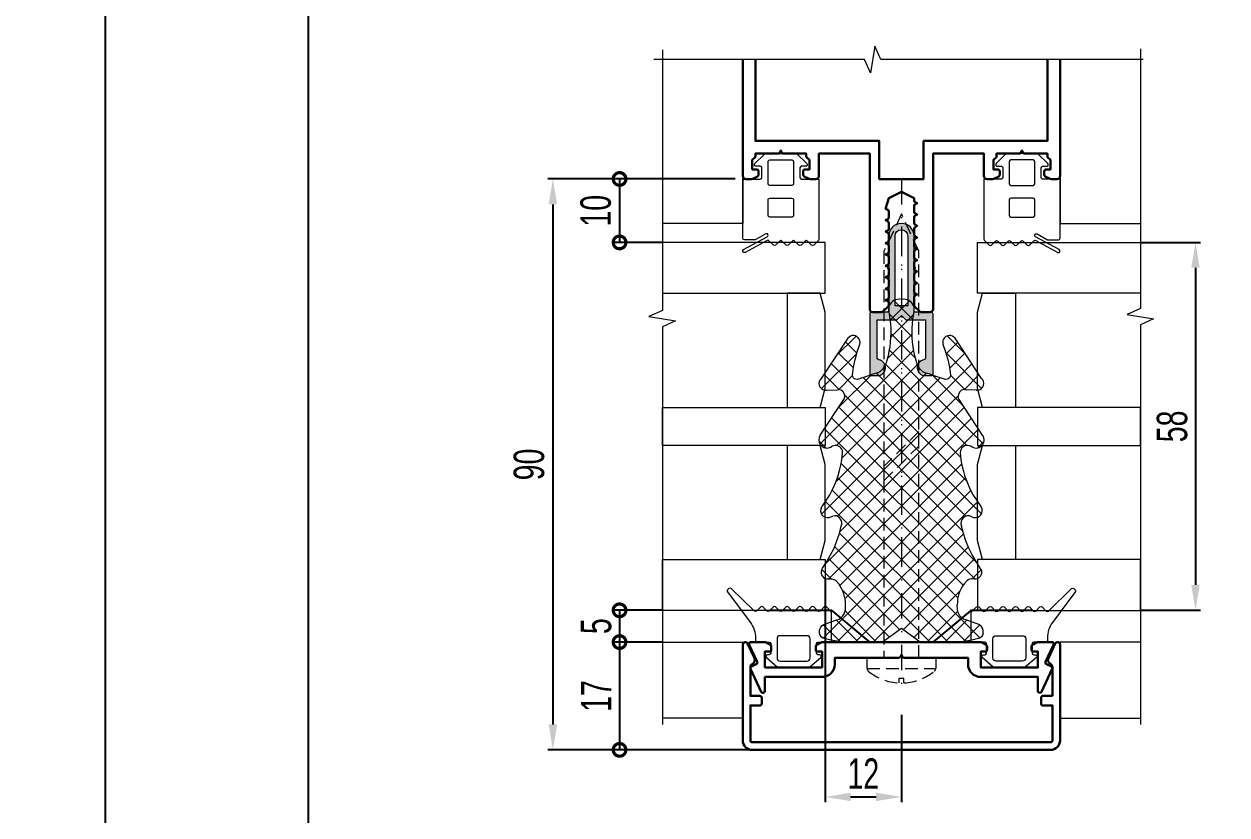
# Model space of a CAD drawing. Extents: x -37 to 8820, y -336 to 478.
# Drawn here: x 3772 to 3890.5, y 106 to 184 of the extents above; entities that cross this region are included whole.
import ezdxf

# ---------------------------------------------------------------- set-up
doc = ezdxf.new("R2010")
doc.units = 0
doc.header["$LTSCALE"] = 5
doc.linetypes.add('DASHDOT', pattern=[1, 0.5, -0.25, 0, -0.25])
doc.linetypes.add('HIDDEN', pattern=[0.375, 0.25, -0.125])
doc.layers.get('0').update_dxf_attribs({"linetype": 'CONTINUOUS', "lineweight": 30})
doc.layers.get('DEFPOINTS').update_dxf_attribs({"linetype": 'CONTINUOUS'})
for name, color, linetype, lineweight in [('1', 6, 'DASHDOT', 13), ('2', 3, 'HIDDEN', 13), ('Dimentions', 5, 'CONTINUOUS', 15), ('Glass', 5, 'CONTINUOUS', 20), ('Герлен', 7, 'CONTINUOUS', 60), ('Зигзаг', 1, 'CONTINUOUS', 15), ('Конструкции', 252, 'CONTINUOUS', 20), ('Уплотнители', 1, 'CONTINUOUS', 20), ('Штриховка', 1, 'CONTINUOUS', 5)]:
    doc.layers.add(name, color=color, linetype=linetype, lineweight=lineweight)
doc.layers.add('Скрытые', color=14, linetype='CONTINUOUS', plot=False)
doc.styles.add('3', font='RUSS.SHX', dxfattribs={"width": 0.7, "height": 3})
doc.dimstyles.new('MX1_6', dxfattribs={"dimtxt": 3, "dimasz": 2.5, "dimexe": 0.5, "dimexo": 0, "dimgap": 0.8, "dimtad": 1, "dimlfac": 1.6, "dimdsep": 46, "dimtxsty": '3', "dimcen": 0, "dimclrd": 256, "dimclre": 256, "dimclrt": 256, "dimaunit": 1, "dimadec": 0, "dimazin": 0, "dimtfac": 1, "dimtmove": 0, "dimatfit": 1, "dimfxl": 1, "dimtvp": 1, "dimtolj": 1, "dimtzin": 0, "dimarcsym": 0})

# ---------------------------------------------------------------- blocks, each defined once
blk = doc.blocks.new('*D1476')
at = {"layer": 'DEFPOINTS', "color": 0, "linetype": 'Continuous', "transparency": 16777216}
for p in [(3850.9, 129.33), (3858.4, 115.9), (3858.4, 107.82)]:
    blk.add_point(p, dxfattribs=at)
at = {"layer": 'Dimentions', "linetype": 'Continuous', "lineweight": -2, "transparency": 16777216}
for p, q in [((3850.9, 129.33), (3850.9, 107.32)), ((3858.4, 115.9), (3858.4, 107.32)), ((3853.4, 107.82), (3855.9, 107.82))]:
    blk.add_line(p, q, dxfattribs=at)
at = {"layer": 'Dimentions', "linetype": 'Continuous', "transparency": 16777216}
for points in [[(3853.4, 108.24), (3853.4, 107.41), (3850.9, 107.82)], [(3855.9, 108.24), (3855.9, 107.41), (3858.4, 107.82)]]:
    blk.add_solid(points, dxfattribs=at)
at = {"layer": 'Dimentions', "linetype": 'Continuous', "transparency": 16777216, "insert": (3854.65, 110.12), "char_height": 3, "attachment_point": 5, "style": '3'}
blk.add_mtext('\\A1;12', dxfattribs=at)
blk = doc.blocks.new('*D1486')
at = {"layer": 'DEFPOINTS', "color": 0, "linetype": 'Continuous', "transparency": 16777216}
for p in [(3881.95, 162.46), (3881.95, 126.21), (3887.37, 126.21)]:
    blk.add_point(p, dxfattribs=at)
at = {"layer": 'Dimentions', "linetype": 'Continuous', "lineweight": -2, "transparency": 16777216}
for p, q in [((3881.95, 162.46), (3887.87, 162.46)), ((3887.37, 159.96), (3887.37, 128.71)), ((3881.95, 126.21), (3887.87, 126.21))]:
    blk.add_line(p, q, dxfattribs=at)
at = {"layer": 'Dimentions', "linetype": 'Continuous', "transparency": 16777216}
for points in [[(3886.95, 159.96), (3887.78, 159.96), (3887.37, 162.46)], [(3886.95, 128.71), (3887.78, 128.71), (3887.37, 126.21)]]:
    blk.add_solid(points, dxfattribs=at)
at = {"layer": 'Dimentions', "linetype": 'Continuous', "transparency": 16777216, "insert": (3885.07, 144.33), "char_height": 3, "attachment_point": 5, "rotation": 90, "style": '3'}
blk.add_mtext('\\A1;58', dxfattribs=at)
blk = doc.blocks.new('_DotSmall')
at = {"color": 0, "linetype": 'ByBlock', "const_width": 0.5}
blk.add_lwpolyline([(-0.0625, 0, 1), (0.0625, 0, 1)], format="xyb", close=True, dxfattribs=at)
blk = doc.blocks.new('*D1487')
at = {"layer": 'DEFPOINTS', "color": 0, "linetype": 'Continuous', "transparency": 16777216}
for p in [(3834.86, 126.21), (3830.64, 123.08), (3834.86, 123.08)]:
    blk.add_point(p, dxfattribs=at)
at = {"layer": 'Dimentions', "linetype": 'Continuous', "lineweight": -2, "transparency": 16777216}
for p, q in [((3834.86, 126.21), (3830.14, 126.21)), ((3830.64, 126.21), (3830.64, 123.08)), ((3834.86, 123.08), (3830.14, 123.08))]:
    blk.add_line(p, q, dxfattribs=at)
at = {"layer": 'Dimentions', "linetype": 'Continuous', "lineweight": -2, "transparency": 16777216, "xscale": 2.5, "yscale": 2.5, "zscale": 2.5}
for p, rotation in [((3830.64, 126.21), 90), ((3830.64, 123.08), 270)]:
    blk.add_blockref('_DotSmall', p, dxfattribs=dict(at, rotation=rotation))
at = {"layer": 'Dimentions', "linetype": 'Continuous', "transparency": 16777216, "insert": (3828.34, 124.65), "char_height": 3, "attachment_point": 5, "rotation": 90, "style": '3'}
blk.add_mtext('\\A1;5', dxfattribs=at)
blk = doc.blocks.new('*D1488')
at = {"layer": 'DEFPOINTS', "color": 0, "linetype": 'Continuous', "transparency": 16777216}
for p in [(3834.86, 123.08), (3830.64, 112.46), (3844.1, 112.46)]:
    blk.add_point(p, dxfattribs=at)
at = {"layer": 'Dimentions', "linetype": 'Continuous', "lineweight": -2, "transparency": 16777216}
for p, q in [((3834.86, 123.08), (3830.14, 123.08)), ((3830.64, 123.08), (3830.64, 112.46)), ((3844.1, 112.46), (3830.14, 112.46))]:
    blk.add_line(p, q, dxfattribs=at)
at = {"layer": 'Dimentions', "linetype": 'Continuous', "lineweight": -2, "transparency": 16777216, "xscale": 2.5, "yscale": 2.5, "zscale": 2.5}
for p, rotation in [((3830.64, 123.08), 90), ((3830.64, 112.46), 270)]:
    blk.add_blockref('_DotSmall', p, dxfattribs=dict(at, rotation=rotation))
at = {"layer": 'Dimentions', "linetype": 'Continuous', "transparency": 16777216, "insert": (3828.34, 117.77), "char_height": 3, "attachment_point": 5, "rotation": 90, "style": '3'}
blk.add_mtext('\\A1;17', dxfattribs=at)
blk = doc.blocks.new('*D1489')
at = {"layer": 'DEFPOINTS', "color": 0, "linetype": 'Continuous', "transparency": 16777216}
for p in [(3842.03, 168.71), (3830.64, 162.46), (3834.86, 162.46)]:
    blk.add_point(p, dxfattribs=at)
at = {"layer": 'Dimentions', "linetype": 'Continuous', "lineweight": -2, "transparency": 16777216}
for p, q in [((3842.03, 168.71), (3830.14, 168.71)), ((3830.64, 168.71), (3830.64, 162.46)), ((3834.86, 162.46), (3830.14, 162.46))]:
    blk.add_line(p, q, dxfattribs=at)
at = {"layer": 'Dimentions', "linetype": 'Continuous', "lineweight": -2, "transparency": 16777216, "xscale": 2.5, "yscale": 2.5, "zscale": 2.5}
for p, rotation in [((3830.64, 168.71), 90), ((3830.64, 162.46), 270)]:
    blk.add_blockref('_DotSmall', p, dxfattribs=dict(at, rotation=rotation))
at = {"layer": 'Dimentions', "linetype": 'Continuous', "transparency": 16777216, "insert": (3828.3, 165.58), "char_height": 3, "attachment_point": 5, "rotation": 90, "style": '3'}
blk.add_mtext('\\A1;10', dxfattribs=at)
blk = doc.blocks.new('*D1490')
at = {"layer": 'DEFPOINTS', "color": 0, "linetype": 'Continuous', "transparency": 16777216}
for p in [(3841.39, 168.71), (3824.07, 112.46), (3844.72, 112.46)]:
    blk.add_point(p, dxfattribs=at)
at = {"layer": 'Dimentions', "linetype": 'Continuous', "lineweight": -2, "transparency": 16777216}
for p, q in [((3841.39, 168.71), (3823.57, 168.71)), ((3824.07, 166.21), (3824.07, 114.96)), ((3844.72, 112.46), (3823.57, 112.46))]:
    blk.add_line(p, q, dxfattribs=at)
at = {"layer": 'Dimentions', "linetype": 'Continuous', "transparency": 16777216}
for points in [[(3823.66, 166.21), (3824.49, 166.21), (3824.07, 168.71)], [(3823.66, 114.96), (3824.49, 114.96), (3824.07, 112.46)]]:
    blk.add_solid(points, dxfattribs=at)
at = {"layer": 'Dimentions', "linetype": 'Continuous', "transparency": 16777216, "insert": (3821.73, 140.58), "char_height": 3, "attachment_point": 5, "rotation": 90, "style": '3'}
blk.add_mtext('\\A1;90', dxfattribs=at)
blk = doc.blocks.new('8')
at = {"layer": 'Уплотнители'}
for points in [[(4.56, -0.45), (4.37, -0.4), (4.2, -0.29), (4.06, -0.14), (3.87, 0.65), (3.73, 1.45), (3.68, 2.27), (3.68, 5.74), (5, 7.6), (3.68, 9.46), (3.68, 12.93), (3.73, 13.75), (3.87, 14.55), (4.06, 15.34), (4.2, 15.49), (4.37, 15.6), (4.56, 15.67), (4.77, 15.67), (4.96, 15.63), (5.15, 15.54), (5.3, 15.41), (5.42, 15.25), (5.65, 14.61), (5.86, 13.95), (5.95, 13.74), (6.09, 13.53), (6.25, 13.37), (6.46, 13.25), (6.67, 13.16), (6.9, 13.12), (7.35, 13.1)], [(10.82, 15.45), (10.97, 15.37), (11.61, 14.95), (12.26, 14.57), (12.94, 14.24), (13.65, 13.95), (14.37, 13.71), (15.11, 13.52), (15.3, 13.46)], [(17, 15.46), (17.13, 15.35), (17.72, 14.95)], [(24.06, 15.59), (27.69, 13.22), (27.85, 13.18)], [(33.73, 12.76), (33.62, 12.88), (29.66, 15.5)], [(5.42, 15.25), (5.42, 15.23)], [(9.91, 14.76), (9.91, 14.77), (9.91, 14.69), (9.9, 14.47), (9.83, 14.25), (9.75, 14.06), (9.41, 13.78)], [(9.91, 14.69), (9.91, 14.67)], [(15.96, 14.7), (16.03, 14.54), (16.1, 14.35)], [(22.81, 14.77), (22.87, 14.58), (22.97, 14.43)], [(28.51, 15.16), (28.49, 14.97), (28.53, 13.95), (28.55, 13.79)], [(28.49, 14.97), (28.49, 14.96)], [(5.86, 13.95), (5.86, 13.94)], [(21.64, 13.46), (22.34, 13.4), (22.52, 13.41)], [(27.69, 13.22), (27.69, 13.2)], [(28.53, 13.95), (28.53, 13.94)], [(37.46, 7.37), (37.43, 7.6), (37.46, 7.83)], [(37.43, 7.6), (37.43, 7.59)], [(30.21, 5.29), (30.21, 5.27)], [(29.89, 4.27), (29.89, 4.25)], [(3.68, 3.08), (3.68, 3.07)], [(29.55, 3.26), (29.55, 3.25)], [(29.66, -0.3), (33.62, 2.32), (33.73, 2.44)], [(5.42, -0.04), (5.65, 0.59), (5.86, 1.25), (5.95, 1.47), (6.09, 1.67), (6.25, 1.83), (6.46, 1.95), (6.67, 2.04), (6.9, 2.08), (7.35, 2.1)], [(9.91, 0.42), (9.91, 0.43), (9.91, 0.51), (9.9, 0.73), (9.83, 0.95), (9.75, 1.14), (9.41, 1.42)], [(10.82, -0.25), (10.97, -0.15), (11.61, 0.25), (12.26, 0.64), (12.94, 0.96), (13.65, 1.25), (14.37, 1.49), (15.11, 1.68)], [(22.52, 1.79), (22.34, 1.82), (21.64, 1.74)], [(24.06, -0.38), (27.69, 1.98), (27.85, 2.02)], [(28.51, 0.04), (28.49, 0.23), (28.53, 1.25), (28.55, 1.42)], [(28.53, 1.25), (28.53, 1.23)], [(9.91, 0.51), (9.91, 0.5)], [(16.03, 0.66), (16.03, 0.68), (15.96, 0.5)], [(17.72, 0.25), (17.13, -0.15), (17, -0.26)], [(22.81, 0.43), (22.87, 0.62), (22.97, 0.77)], [(28.49, 0.23), (28.49, 0.21)]]:
    blk.add_lwpolyline(points, dxfattribs=at)
for points in [[(36.67, 8.84), (36.44, 8.87), (36.21, 8.84), (35.48, 8.73, -0.091156), (31.89, 8.92), (31.2, 9.11), (30.95, 9.19), (30.72, 9.33), (30.52, 9.49), (30.34, 9.68), (30.21, 9.91), (30.07, 10.43), (29.89, 10.93), (29.55, 11.94), (29.57, 12.09), (29.62, 12.23), (29.7, 12.33), (29.84, 12.4), (29.98, 12.43), (30.75, 12.32), (31.53, 12.16), (32.29, 11.95), (33.04, 11.69), (33.2, 11.67), (33.38, 11.69)], [(33.38, 3.51), (33.2, 3.53), (33.04, 3.51), (32.29, 3.25), (31.53, 3.04), (30.75, 2.88), (29.98, 2.77), (29.84, 2.8), (29.7, 2.87), (29.62, 2.99), (29.57, 3.11), (29.55, 3.26), (29.89, 4.27), (30.07, 4.77), (30.21, 5.29), (30.34, 5.52), (30.52, 5.71), (30.72, 5.87), (30.95, 6.01), (31.2, 6.09), (31.89, 6.28, -0.091156), (35.48, 6.47), (36.21, 6.36), (36.44, 6.34), (36.67, 6.36)]]:
    blk.add_lwpolyline(points, format="xyb", dxfattribs=at)
blk.add_arc((15.39, 1.02), 0.725, 331.9967, 113.1643, dxfattribs=at)
for points in [[(10.82, 15.45), (10.37, 15.67), (9.83, 15.27), (9.91, 14.77)], [(17, 15.46), (16.43, 15.77), (15.86, 15.32), (15.96, 14.7)], [(24.06, 15.59), (23.46, 16.04), (22.64, 15.46), (22.81, 14.77)], [(29.66, 15.5), (29.25, 15.91), (28.63, 15.72), (28.51, 15.16)], [(15.3, 13.46), (15.76, 13.39), (16.25, 13.87), (16.1, 14.35)], [(17.72, 14.95), (18.98, 14.14), (20.16, 13.71), (21.64, 13.46)], [(22.52, 13.41), (22.97, 13.53), (23.18, 14.02), (22.97, 14.43)], [(7.35, 13.1), (8.07, 13.09), (8.84, 13.34), (9.41, 13.78)], [(27.85, 13.18), (28.2, 13.15), (28.55, 13.44), (28.55, 13.79)], [(33.38, 11.69), (33.83, 11.79), (34.06, 12.41), (33.73, 12.76)], [(37.46, 7.83), (37.47, 8.29), (37.11, 8.76), (36.67, 8.84)], [(36.67, 6.36), (37.14, 6.49), (37.45, 6.87), (37.46, 7.37)], [(33.73, 2.44), (34.06, 2.79), (33.83, 3.41), (33.38, 3.51)], [(9.41, 1.42), (8.84, 1.87), (8.07, 2.11), (7.35, 2.1)], [(21.64, 1.74), (20.25, 1.51), (18.89, 1.04), (17.72, 0.25)], [(22.97, 0.77), (23.18, 1.19), (22.99, 1.66), (22.52, 1.79)], [(28.55, 1.42), (28.54, 1.77), (28.19, 2.05), (27.85, 2.02)], [(9.91, 0.43), (9.84, -0.07), (10.37, -0.47), (10.82, -0.25)], [(15.96, 0.5), (15.86, -0.12), (16.43, -0.57), (17, -0.26)], [(22.81, 0.43), (22.64, -0.26), (23.46, -0.84), (24.06, -0.38)], [(28.51, 0.04), (28.6, -0.5), (29.29, -0.69), (29.66, -0.3)], [(4.56, -0.45), (4.93, -0.51), (5.23, -0.36), (5.42, -0.04)]]:
    blk.add_open_spline(points, degree=3, dxfattribs=at)

msp = doc.modelspace()

# ---------------------------------------------------------------- hatches: boundary and pattern name
at = {"layer": 'Штриховка'}
h = msp.add_hatch(color=256, dxfattribs=at)
edge = h.paths.add_edge_path(flags=16)
edge.add_line((3857.7756, 156.2069), (3857.7756, 163.0819))
edge.add_arc((3858.4006, 163.0819), 0.625, 0, 180, ccw=False)
edge.add_line((3859.0256, 163.0819), (3859.0256, 156.2069))
edge.add_line((3859.0256, 156.2069), (3857.7756, 156.2069))
edge = h.paths.add_edge_path()
edge.add_arc((3860.7443, 150.1131), 0.7813, 99.281799, 270)
edge.add_line((3860.7443, 149.3319), (3861.3381, 149.3319))
edge.add_arc((3861.3381, 149.5194), 0.1875, 270, 360)
edge.add_line((3861.5256, 149.5194), (3861.5256, 155.3944))
edge.add_arc((3861.3381, 155.3944), 0.1875, 0, 90)
edge.add_line((3861.3381, 155.5819), (3859.8381, 155.5819))
edge.add_arc((3859.8381, 155.7694), 0.1875, 180, 270, ccw=False)
edge.add_line((3859.6506, 155.7694), (3859.6506, 159.8319))
edge.add_arc((3859.6506, 159.9569), 0.125, 270, 450)
edge.add_line((3859.6506, 160.0819), (3859.6506, 163.0819))
edge.add_arc((3858.4006, 163.0819), 1.25, 0, 180)
edge.add_line((3857.1506, 163.0819), (3857.1506, 160.0819))
edge.add_arc((3857.1506, 159.9569), 0.125, 90, 270)
edge.add_line((3857.1506, 159.8319), (3857.1506, 155.7694))
edge.add_arc((3856.9631, 155.7694), 0.1875, -90, 0, ccw=False)
edge.add_line((3856.9631, 155.5819), (3855.4631, 155.5819))
edge.add_arc((3855.4631, 155.3944), 0.1875, 90, 180)
edge.add_line((3855.2756, 155.3944), (3855.2756, 149.5194))
edge.add_arc((3855.4631, 149.5194), 0.1875, 180, 270)
edge.add_line((3855.4631, 149.3319), (3856.0568, 149.3319))
edge.add_arc((3856.0568, 150.1131), 0.7812, 270, 440.718201)
edge.add_arc((3856.2131, 151.0692), 0.1875, 180, 260.718201, ccw=False)
edge.add_line((3856.0256, 151.0692), (3856.0256, 154.8319))
edge.add_line((3856.0256, 154.8319), (3857.8854, 154.8319))
edge.add_arc((3857.8854, 155.0194), 0.1875, 270, 315)
edge.add_line((3858.018, 154.8868), (3858.4006, 155.2694))
edge.add_line((3858.4006, 155.2694), (3858.7832, 154.8868))
edge.add_arc((3858.9157, 155.0194), 0.1875, 225, 270)
edge.add_line((3858.9157, 154.8319), (3860.7756, 154.8319))
edge.add_line((3860.7756, 154.8319), (3860.7756, 151.0692))
edge.add_arc((3860.5881, 151.0692), 0.1875, -80.718201, 0, ccw=False)
at = {"layer": 'Штриховка', "lineweight": 5}
h = msp.add_hatch(dxfattribs=at)
h.set_pattern_fill('NET', color=256, scale=10, angle=135, style=0)
h.set_pattern_definition([(135, (1689.3771, -6971.688), (-0.88388348, -0.88388348), []), (225, (1689.3771, -6971.688), (0.88388348, -0.88388348), [])])
h.paths.add_polyline_path([(3852.8584, 126.197), (3852.8368, 126.0746), (3852.7552, 125.857), (3852.6327, 125.6529), (3852.4695, 125.4897), (3852.2654, 125.3536), (3852.0478, 125.2584), (3851.3948, 125.0544), (3850.7555, 124.8231), (3850.5922, 124.7007), (3850.4562, 124.551), (3850.3746, 124.3606), (3850.3338, 124.1701), (3850.3338, 123.9661), (3850.4018, 123.7756), (3850.5106, 123.5988), (3850.6602, 123.4628), (3851.4492, 123.2723), (3852.2518, 123.1363), (3853.068, 123.0819), (3856.5369, 123.0819), (3858.4006, 124.4014), (3858.4006, 126.197)])
edge = h.paths.add_edge_path()
edge.add_line((3851.7621, 132.3458), (3851.4356, 131.6656))
edge.add_line((3851.4356, 131.6656), (3851.0547, 131.0126))
edge.add_line((3851.0547, 131.0126), (3850.633, 130.3733))
edge.add_line((3850.633, 130.3733), (3850.5514, 130.2236))
edge.add_spline(control_points=[(3850.5514, 130.2236), (3850.3333, 129.7709), (3850.7335, 129.2351), (3851.2316, 129.3122)], knot_values=[0, 0, 0, 0, 1, 1, 1, 1], degree=3, periodic=0)
edge.add_line((3851.2316, 129.3122), (3851.2452, 129.3122))
edge.add_line((3851.2452, 129.3122), (3851.3132, 129.3122))
edge.add_line((3851.3132, 129.3122), (3851.5309, 129.2986))
edge.add_line((3851.5309, 129.2986), (3851.7485, 129.2306))
edge.add_line((3851.7485, 129.2306), (3851.939, 129.149))
edge.add_line((3851.939, 129.149), (3852.2246, 128.8089))
edge.add_spline(control_points=[(3852.2246, 128.8089), (3852.6656, 128.2448), (3852.9102, 127.4687), (3852.9048, 126.7548)], knot_values=[0, 0, 0, 0, 1, 1, 1, 1], degree=3, periodic=0)
edge.add_line((3852.9048, 126.7548), (3852.8776, 126.3059))
edge.add_line((3852.8776, 126.3059), (3852.8584, 126.197))
edge.add_line((3852.8584, 126.197), (3858.4006, 126.197))
edge.add_line((3858.4006, 126.197), (3858.4006, 132.3458))
edge.add_line((3858.4006, 132.3458), (3851.7621, 132.3458))
edge = h.paths.add_edge_path()
edge.add_line((3855.0677, 149.2956), (3854.0611, 148.9555))
edge.add_line((3854.0611, 148.9555), (3853.9115, 148.9691))
edge.add_line((3853.9115, 148.9691), (3853.7754, 149.0235))
edge.add_line((3853.7754, 149.0235), (3853.6666, 149.1051))
edge.add_line((3853.6666, 149.1051), (3853.5986, 149.2412))
edge.add_line((3853.5986, 149.2412), (3853.5714, 149.3772))
edge.add_line((3853.5714, 149.3772), (3853.6802, 150.1526))
edge.add_line((3853.6802, 150.1526), (3853.8434, 150.928))
edge.add_line((3853.8434, 150.928), (3854.0475, 151.6898))
edge.add_line((3854.0475, 151.6898), (3854.306, 152.438))
edge.add_line((3854.306, 152.438), (3854.3332, 152.6012))
edge.add_line((3854.3332, 152.6012), (3854.306, 152.7781))
edge.add_spline(control_points=[(3854.306, 152.7781), (3854.2069, 153.2329), (3853.595, 153.4623), (3853.2449, 153.1317)], knot_values=[0, 0, 0, 0, 1, 1, 1, 1], degree=3, periodic=0)
edge.add_line((3853.2449, 153.1317), (3853.1225, 153.0229))
edge.add_line((3853.1225, 153.0229), (3850.497, 149.0643))
edge.add_spline(control_points=[(3850.497, 149.0643), (3850.0932, 148.6494), (3850.2848, 148.0293), (3850.8371, 147.908)], knot_values=[0, 0, 0, 0, 1, 1, 1, 1], degree=3, periodic=0)
edge.add_line((3850.8371, 147.908), (3851.0275, 147.8944))
edge.add_line((3851.0275, 147.8944), (3852.0478, 147.9353))
edge.add_line((3852.0478, 147.9353), (3852.211, 147.9489))
edge.add_spline(control_points=[(3852.211, 147.9489), (3852.5631, 147.9502), (3852.8533, 147.5986), (3852.8232, 147.2551)], knot_values=[0, 0, 0, 0, 1, 1, 1, 1], degree=3, periodic=0)
edge.add_line((3852.8281, 147.2749), (3852.7824, 147.0918))
edge.add_line((3852.7824, 147.0918), (3850.4154, 143.4597))
edge.add_spline(control_points=[(3850.4154, 143.4597), (3849.9608, 142.8607), (3850.5405, 142.042), (3851.2316, 142.2082)], knot_values=[0, 0, 0, 0, 1, 1, 1, 1], degree=3, periodic=0)
edge.add_line((3851.2316, 142.2082), (3851.422, 142.2762))
edge.add_line((3851.422, 142.2762), (3851.5717, 142.3715))
edge.add_spline(control_points=[(3851.5717, 142.3715), (3851.982, 142.5866), (3852.4668, 142.369), (3852.5919, 141.9226)], knot_values=[0, 0, 0, 0, 1, 1, 1, 1], degree=3, periodic=0)
edge.add_line((3852.5919, 141.9226), (3852.6055, 141.7457))
edge.add_line((3852.6055, 141.7457), (3852.5375, 141.0383))
edge.add_spline(control_points=[(3852.5375, 141.0383), (3852.2868, 139.5621), (3851.8653, 138.3848), (3851.0547, 137.1206)], knot_values=[0, 0, 0, 0, 1, 1, 1, 1], degree=3, periodic=0)
edge.add_line((3851.0547, 137.1206), (3850.6466, 136.5356))
edge.add_line((3850.6466, 136.5356), (3850.5378, 136.3996))
edge.add_spline(control_points=[(3850.5378, 136.3996), (3850.234, 135.8285), (3850.6797, 135.2589), (3851.2996, 135.3657)], knot_values=[0, 0, 0, 0, 1, 1, 1, 1], degree=3, periodic=0)
edge.add_line((3851.2996, 135.3657), (3851.4628, 135.4337))
edge.add_line((3851.4628, 135.4337), (3851.6533, 135.5018))
edge.add_spline(control_points=[(3851.6533, 135.5018), (3852.1265, 135.6498), (3852.6098, 135.1662), (3852.5375, 134.6992)], knot_values=[0, 0, 0, 0, 1, 1, 1, 1], degree=3, periodic=0)
edge.add_line((3852.5417, 134.7137), (3852.4831, 134.5087))
edge.add_line((3852.4831, 134.5087), (3852.2927, 133.7741))
edge.add_line((3852.2927, 133.7741), (3852.0478, 133.0532))
edge.add_line((3852.0478, 133.0532), (3851.7621, 132.3458))
edge.add_line((3851.7621, 132.3458), (3865.039, 132.3458))
edge.add_line((3865.039, 132.3458), (3864.7534, 133.0532))
edge.add_line((3864.7534, 133.0532), (3864.5085, 133.7741))
edge.add_line((3864.5085, 133.7741), (3864.318, 134.5087))
edge.add_arc((3864.9844, 134.7938), 0.7248, 61.996669, 203.164313, ccw=False)
edge.add_line((3865.3247, 135.4337), (3865.5015, 135.3657))
edge.add_spline(control_points=[(3865.5015, 135.3657), (3866.1214, 135.2589), (3866.5671, 135.8285), (3866.2633, 136.3996)], knot_values=[0, 0, 0, 0, 1, 1, 1, 1], degree=3, periodic=0)
edge.add_line((3866.2633, 136.3996), (3866.1545, 136.5356))
edge.add_line((3866.1545, 136.5356), (3865.7464, 137.1206))
edge.add_spline(control_points=[(3865.7464, 137.1206), (3864.9565, 138.295), (3864.4951, 139.6492), (3864.2636, 141.0383)], knot_values=[0, 0, 0, 0, 1, 1, 1, 1], degree=3, periodic=0)
edge.add_line((3864.2636, 141.0383), (3864.182, 141.7457))
edge.add_line((3864.182, 141.7457), (3864.2092, 141.9226))
edge.add_spline(control_points=[(3864.2092, 141.9226), (3864.345, 142.3869), (3864.8123, 142.5801), (3865.2295, 142.3715)], knot_values=[0, 0, 0, 0, 1, 1, 1, 1], degree=3, periodic=0)
edge.add_line((3865.2295, 142.3715), (3865.3791, 142.2762))
edge.add_line((3865.3791, 142.2762), (3865.5696, 142.2082))
edge.add_spline(control_points=[(3865.5696, 142.2082), (3866.2606, 142.042), (3866.8403, 142.8607), (3866.3858, 143.4597)], knot_values=[0, 0, 0, 0, 1, 1, 1, 1], degree=3, periodic=0)
edge.add_line((3866.3858, 143.4597), (3864.0188, 147.0918))
edge.add_line((3864.0188, 147.0918), (3863.978, 147.2551))
edge.add_spline(control_points=[(3863.978, 147.2551), (3863.9483, 147.5943), (3864.2303, 147.9407), (3864.5765, 147.9489)], knot_values=[0, 0, 0, 0, 1, 1, 1, 1], degree=3, periodic=0)
edge.add_line((3864.5765, 147.9489), (3864.7534, 147.9353))
edge.add_line((3864.7534, 147.9353), (3865.7736, 147.8944))
edge.add_line((3865.7736, 147.8944), (3865.9641, 147.908))
edge.add_spline(control_points=[(3865.9641, 147.908), (3866.5055, 148.001), (3866.6925, 148.6875), (3866.3041, 149.0643)], knot_values=[0, 0, 0, 0, 1, 1, 1, 1], degree=3, periodic=0)
edge.add_line((3866.3041, 149.0643), (3863.6787, 153.0229))
edge.add_line((3863.6787, 153.0229), (3863.5563, 153.1317))
edge.add_spline(control_points=[(3863.5563, 153.1317), (3863.2062, 153.4623), (3862.5943, 153.2329), (3862.4952, 152.7781)], knot_values=[0, 0, 0, 0, 1, 1, 1, 1], degree=3, periodic=0)
edge.add_line((3862.4952, 152.7781), (3862.468, 152.6012))
edge.add_line((3862.468, 152.6012), (3862.4952, 152.438))
edge.add_line((3862.4952, 152.438), (3862.7537, 151.6898))
edge.add_line((3862.7537, 151.6898), (3862.9577, 150.928))
edge.add_line((3862.9577, 150.928), (3863.1209, 150.1526))
edge.add_line((3863.1209, 150.1526), (3863.2298, 149.3772))
edge.add_line((3863.2298, 149.3772), (3863.2026, 149.2412))
edge.add_line((3863.2026, 149.2412), (3863.1346, 149.1051))
edge.add_line((3863.1346, 149.1051), (3863.0121, 149.0235))
edge.add_line((3863.0121, 149.0235), (3862.8897, 148.9691))
edge.add_line((3862.8897, 148.9691), (3862.7401, 148.9555))
edge.add_line((3862.7401, 148.9555), (3861.7334, 149.2956))
edge.add_line((3861.7334, 149.2956), (3861.2301, 149.4724))
edge.add_line((3861.2301, 149.4724), (3860.7131, 149.6085))
edge.add_line((3860.7131, 149.6085), (3860.4819, 149.7445))
edge.add_line((3860.4819, 149.7445), (3860.2914, 149.9213))
edge.add_line((3860.2914, 149.9213), (3860.1282, 150.1254))
edge.add_line((3860.1282, 150.1254), (3859.9922, 150.3567))
edge.add_line((3859.9922, 150.3567), (3859.9105, 150.6015))
edge.add_line((3859.9105, 150.6015), (3859.7201, 151.2953))
edge.add_arc((3869.3924, 153.6089), 9.9451, 172.618691, 193.452448, ccw=False)
edge.add_line((3859.5297, 154.8866), (3859.6385, 155.6076))
edge.add_line((3859.6385, 155.6076), (3859.6657, 155.8388))
edge.add_line((3859.6657, 155.8388), (3859.6385, 156.0701))
edge.add_spline(control_points=[(3859.6385, 156.0701), (3859.5061, 156.5453), (3859.1333, 156.8545), (3858.6318, 156.8591)], knot_values=[0, 0, 0, 0, 1, 1, 1, 1], degree=3, periodic=0)
edge.add_line((3858.6318, 156.8591), (3858.4006, 156.8319))
edge.add_line((3858.4006, 156.8319), (3858.1693, 156.8591))
edge.add_spline(control_points=[(3858.1693, 156.8591), (3857.7102, 156.8749), (3857.2411, 156.5101), (3857.1627, 156.0701)], knot_values=[0, 0, 0, 0, 1, 1, 1, 1], degree=3, periodic=0)
edge.add_line((3857.1627, 156.0701), (3857.1355, 155.8388))
edge.add_line((3857.1355, 155.8388), (3857.1627, 155.6076))
edge.add_line((3857.1627, 155.6076), (3857.2715, 154.8866))
edge.add_arc((3847.4088, 153.6089), 9.9451, 346.547552, 367.381309, ccw=False)
edge.add_line((3857.081, 151.2953), (3856.8906, 150.6015))
edge.add_line((3856.8906, 150.6015), (3856.809, 150.3567))
edge.add_line((3856.809, 150.3567), (3856.6729, 150.1254))
edge.add_line((3856.6729, 150.1254), (3856.5097, 149.9213))
edge.add_line((3856.5097, 149.9213), (3856.3193, 149.7445))
edge.add_line((3856.3193, 149.7445), (3856.088, 149.6085))
edge.add_line((3856.088, 149.6085), (3855.5711, 149.4724))
edge.add_line((3855.5711, 149.4724), (3855.0677, 149.2956))
edge = h.paths.add_edge_path()
edge.add_line((3858.4006, 132.3458), (3858.4006, 126.197))
edge.add_line((3858.4006, 126.197), (3863.9428, 126.197))
edge.add_line((3863.9428, 126.197), (3863.9235, 126.3059))
edge.add_line((3863.9235, 126.3059), (3863.8963, 126.7548))
edge.add_spline(control_points=[(3863.8963, 126.7548), (3863.8909, 127.4687), (3864.1355, 128.245), (3864.5765, 128.8089)], knot_values=[0, 0, 0, 0, 1, 1, 1, 1], degree=3, periodic=0)
edge.add_line((3864.5765, 128.8089), (3864.8622, 129.149))
edge.add_line((3864.8622, 129.149), (3865.0526, 129.2306))
edge.add_line((3865.0526, 129.2306), (3865.2703, 129.2986))
edge.add_line((3865.2703, 129.2986), (3865.4879, 129.3122))
edge.add_line((3865.4879, 129.3122), (3865.5015, 129.3122))
edge.add_line((3865.5015, 129.3122), (3865.5696, 129.3122))
edge.add_spline(control_points=[(3865.5696, 129.3122), (3866.0731, 129.2394), (3866.4658, 129.7691), (3866.2497, 130.2236)], knot_values=[0, 0, 0, 0, 1, 1, 1, 1], degree=3, periodic=0)
edge.add_line((3866.2497, 130.2236), (3866.1545, 130.3733))
edge.add_line((3866.1545, 130.3733), (3865.7464, 131.0126))
edge.add_line((3865.7464, 131.0126), (3865.3655, 131.6656))
edge.add_line((3865.3655, 131.6656), (3865.039, 132.3458))
edge.add_line((3865.039, 132.3458), (3858.4006, 132.3458))
edge = h.paths.add_edge_path()
edge.add_line((3858.4006, 126.197), (3858.4006, 124.4014))
edge.add_line((3858.4006, 124.4014), (3860.2642, 123.0819))
edge.add_line((3860.2642, 123.0819), (3860.2778, 123.0819))
edge.add_line((3860.2778, 123.0819), (3863.7331, 123.0819))
edge.add_line((3863.7331, 123.0819), (3864.5493, 123.1363))
edge.add_line((3864.5493, 123.1363), (3865.3519, 123.2723))
edge.add_line((3865.3519, 123.2723), (3866.1409, 123.4628))
edge.add_line((3866.1409, 123.4628), (3866.2905, 123.5988))
edge.add_line((3866.2905, 123.5988), (3866.3994, 123.7756))
edge.add_line((3866.3994, 123.7756), (3866.4538, 123.9661))
edge.add_spline(control_points=[(3866.4538, 123.9661), (3866.5132, 124.3288), (3866.364, 124.6367), (3866.0457, 124.8231)], knot_values=[0, 0, 0, 0, 1, 1, 1, 1], degree=3, periodic=0)
edge.add_line((3866.0457, 124.8231), (3865.4063, 125.0544))
edge.add_line((3865.4063, 125.0544), (3864.7534, 125.2584))
edge.add_line((3864.7534, 125.2584), (3864.5357, 125.3536))
edge.add_line((3864.5357, 125.3536), (3864.3316, 125.4897))
edge.add_line((3864.3316, 125.4897), (3864.1684, 125.6529))
edge.add_line((3864.1684, 125.6529), (3864.046, 125.857))
edge.add_line((3864.046, 125.857), (3863.9644, 126.0746))
edge.add_line((3863.9644, 126.0746), (3863.9428, 126.197))
edge.add_line((3863.9428, 126.197), (3858.4006, 126.197))

# ---------------------------------------------------------------- linework, layer by layer
msp.add_lwpolyline([(3842.7756, 180.4707), (3842.7756, 169.0194, 0.41421356), (3843.0881, 168.7069), (3843.6688, 168.7069, 0.11643382), (3843.7527, 168.7267), (3844.2344, 168.9675, 0.28407904), (3844.3381, 169.1353), (3844.3381, 169.4569, 0.41421356), (3844.1506, 169.6444), (3843.7131, 169.6444), (3843.7131, 170.5819), (3843.9707, 170.8395, 0.19891237), (3844.0256, 170.972), (3844.0256, 171.2069), (3846.2534, 171.2069, 0.28407904), (3846.4211, 171.3105), (3846.5256, 171.5194), (3846.63, 171.3105, 0.28407904), (3846.7977, 171.2069), (3849.0256, 171.2069), (3849.0256, 170.972, 0.19891237), (3849.0805, 170.8395), (3849.3381, 170.5819), (3849.3381, 169.6444), (3848.9006, 169.6444, 0.41421356), (3848.7131, 169.4569), (3848.7131, 169.1353, 0.28407904), (3848.8167, 168.9675), (3849.2985, 168.7267, 0.11643382), (3849.3823, 168.7069), (3849.9631, 168.7069, 0.41421356), (3850.2756, 169.0194), (3850.2756, 171.2069), (3855.2756, 171.2069), (3855.2756, 155.8944, 0.41421356), (3855.5881, 155.5819), (3856.4479, 155.5819, 0.19891237), (3856.5805, 155.6368), (3857.0957, 156.152, 0.19891237), (3857.1506, 156.2845), (3857.1506, 156.4972, 0.28407904), (3857.0469, 156.6649), (3856.8381, 156.7694), (3857.0469, 156.8738, 0.28407904), (3857.1506, 157.0415), (3857.1506, 157.6222, 0.28407904), (3857.0469, 157.7899), (3856.8381, 157.8944), (3857.0469, 157.9988, 0.28407904), (3857.1506, 158.1665), (3857.1506, 158.7472, 0.28407904), (3857.0469, 158.9149), (3856.8381, 159.0194), (3857.0469, 159.1238, 0.28407904), (3857.1506, 159.2915), (3857.1506, 159.8722, 0.28407904), (3857.0469, 160.0399), (3856.8381, 160.1444), (3857.0469, 160.2488, 0.28407904), (3857.1506, 160.4165), (3857.1506, 160.9972, 0.28407904), (3857.0469, 161.1649), (3856.8381, 161.2694), (3857.0469, 161.3738, 0.28407904), (3857.1506, 161.5415), (3857.1506, 162.1222, 0.28407904), (3857.0469, 162.2899), (3856.8381, 162.3944), (3857.0469, 162.4988, 0.28407904), (3857.1506, 162.6665), (3857.1506, 163.2472, 0.28407904), (3857.0469, 163.4149), (3856.8381, 163.5194), (3857.0469, 163.6238, 0.28407904), (3857.1506, 163.7915), (3857.1506, 164.3722, 0.28407904), (3857.0469, 164.5399), (3856.8381, 164.6444), (3857.0469, 164.7488, 0.28407904), (3857.1506, 164.9165), (3857.1506, 165.4972, 0.28407904), (3857.0469, 165.6649), (3856.8381, 165.7694), (3857.1506, 166.8319), (3858.4006, 167.4569), (3859.6506, 166.8319), (3859.6506, 166.604, 0.28407904), (3859.7542, 166.4363), (3859.9631, 166.3319), (3859.7542, 166.2274, 0.28407904), (3859.6506, 166.0597), (3859.6506, 165.479, 0.28407904), (3859.7542, 165.3113), (3859.9631, 165.2069), (3859.7542, 165.1024, 0.28407904), (3859.6506, 164.9347), (3859.6506, 164.354, 0.28407904), (3859.7542, 164.1863), (3859.9631, 164.0819), (3859.7542, 163.9774, 0.28407904), (3859.6506, 163.8097), (3859.6506, 163.229, 0.28407904), (3859.7542, 163.0613), (3859.9631, 162.9569), (3859.7542, 162.8524, 0.28407904), (3859.6506, 162.6847), (3859.6506, 162.104, 0.28407904), (3859.7542, 161.9363), (3859.9631, 161.8319), (3859.7542, 161.7274, 0.28407904), (3859.6506, 161.5597), (3859.6506, 160.979, 0.28407904), (3859.7542, 160.8113), (3859.9631, 160.7069), (3859.7542, 160.6024, 0.28407904), (3859.6506, 160.4347), (3859.6506, 159.854, 0.28407904), (3859.7542, 159.6863), (3859.9631, 159.5819), (3859.7542, 159.4774, 0.28407904), (3859.6506, 159.3097), (3859.6506, 158.729, 0.28407904), (3859.7542, 158.5613), (3859.9631, 158.4569), (3859.7542, 158.3524, 0.28407904), (3859.6506, 158.1847), (3859.6506, 157.604, 0.28407904), (3859.7542, 157.4363), (3859.9631, 157.3319), (3859.7542, 157.2274, 0.28407904), (3859.6506, 157.0597), (3859.6506, 156.2845, 0.19891237), (3859.7055, 156.152), (3860.2207, 155.6368, 0.19891237), (3860.3532, 155.5819), (3861.2131, 155.5819, 0.41421356), (3861.5256, 155.8944), (3861.5256, 171.2069), (3866.5256, 171.2069), (3866.5256, 169.0194, 0.41421356), (3866.8381, 168.7069), (3867.4188, 168.7069, 0.11643382), (3867.5027, 168.7267), (3867.9844, 168.9675, 0.28407904), (3868.0881, 169.1353), (3868.0881, 169.4569, 0.41421356), (3867.9006, 169.6444), (3867.4631, 169.6444), (3867.4631, 170.5819), (3867.7207, 170.8395, 0.19891237), (3867.7756, 170.972), (3867.7756, 171.2069), (3870.0034, 171.2069, 0.28407904), (3870.1711, 171.3105), (3870.2756, 171.5194), (3870.38, 171.3105, 0.28407904), (3870.5477, 171.2069), (3872.7756, 171.2069), (3872.7756, 170.972, 0.19891237), (3872.8305, 170.8395), (3873.0881, 170.5819), (3873.0881, 169.6444), (3872.6506, 169.6444, 0.41421356), (3872.4631, 169.4569), (3872.4631, 169.1353, 0.28407904), (3872.5667, 168.9675), (3873.0485, 168.7267, 0.11643382), (3873.1323, 168.7069), (3873.7131, 168.7069, 0.41421356), (3874.0256, 169.0194), (3874.0256, 180.4707)], format="xyb")
msp.add_lwpolyline([(3844.0256, 180.4707), (3844.0256, 172.4569), (3856.2131, 172.4569), (3856.2131, 168.7069), (3860.5881, 168.7069), (3860.5881, 172.4569), (3872.7756, 172.4569), (3872.7756, 180.4707)])
for points in [[(3873.2756, 117.7694), (3873.2756, 120.5952, 0.27973928), (3873.0737, 120.9278, -0.40155944), (3872.8791, 121.5008), (3873.549, 122.9375, -0.80258485), (3874.0256, 122.8319), (3874.0256, 113.3944, -0.41421356), (3873.0881, 112.4569), (3843.7131, 112.4569, -0.41421356), (3842.7756, 113.3944), (3842.7756, 122.8319, -0.80258485), (3843.2522, 122.9375), (3843.9221, 121.5008, -0.40155944), (3843.7275, 120.9278, 0.27973928), (3843.5256, 120.5952), (3843.5256, 117.7694), (3844.4631, 117.7694, -0.41421356), (3844.6506, 117.5819), (3844.6506, 117.0194, -0.41421356), (3844.4631, 116.8319), (3843.5256, 116.8319), (3843.5256, 113.3944, 0.41421356), (3843.7131, 113.2069), (3873.0881, 113.2069, 0.41421356), (3873.2756, 113.3944), (3873.2756, 116.8319), (3872.3381, 116.8319, -0.41421356), (3872.1506, 117.0194), (3872.1506, 117.5819, -0.41421356), (3872.3381, 117.7694)], [(3850.6323, 123.0819, 0.11643382), (3850.5485, 123.0621), (3850.0667, 122.8212, 0.28407904), (3849.9631, 122.6535), (3849.9631, 122.3319, 0.41421356), (3850.1506, 122.1444), (3850.5881, 122.1444), (3850.5881, 120.5819), (3844.9631, 120.5819), (3844.9631, 122.1444), (3845.4006, 122.1444, 0.41421356), (3845.5881, 122.3319), (3845.5881, 122.6535, 0.28407904), (3845.4844, 122.8212), (3845.0027, 123.0621, 0.11643382), (3844.9188, 123.0819), (3843.5881, 123.0819, 0.54861879), (3843.4181, 122.8151), (3844.1963, 121.1463, -0.41421356), (3844.1056, 120.8971), (3843.6338, 120.6771, 0.41421356), (3843.5431, 120.4279), (3844.5866, 118.1901, 0.29147342), (3844.7566, 118.0819), (3844.7756, 118.0819, 0.41421356), (3844.9631, 118.2694), (3844.9631, 119.6444), (3850.5881, 119.6444, 0.41421356), (3851.8381, 120.8944), (3851.8381, 121.5194), (3858.1284, 121.5194, 0.28407904), (3858.2961, 121.623), (3858.4006, 121.8319), (3858.505, 121.623, 0.28407904), (3858.6727, 121.5194), (3864.9631, 121.5194), (3864.9631, 120.8944, 0.41421356), (3866.2131, 119.6444), (3871.8381, 119.6444), (3871.8381, 118.2694, 0.41421356), (3872.0256, 118.0819), (3872.0446, 118.0819, 0.29147342), (3872.2145, 118.1901), (3873.258, 120.4279, 0.41421356), (3873.1673, 120.6771), (3872.6955, 120.8971, -0.41421356), (3872.6048, 121.1463), (3873.383, 122.8151, 0.54861879), (3873.2131, 123.0819), (3871.8823, 123.0819, 0.11643382), (3871.7985, 123.0621), (3871.3167, 122.8212, 0.28407904), (3871.2131, 122.6535), (3871.2131, 122.3319, 0.41421356), (3871.4006, 122.1444), (3871.8381, 122.1444), (3871.8381, 120.5819), (3866.2131, 120.5819), (3866.2131, 122.1444), (3866.6506, 122.1444, 0.41421356), (3866.8381, 122.3319), (3866.8381, 122.6535, 0.28407904), (3866.7344, 122.8212), (3866.2527, 123.0621, 0.11643382), (3866.1688, 123.0819)]]:
    msp.add_lwpolyline(points, format="xyb", close=True)
at = {"layer": '1'}
for p, q in [((3858.4006, 168.7069), (3858.4006, 118.7069)), ((3858.4006, 164.0194), (3858.4006, 132.7694))]:
    msp.add_line(p, q, dxfattribs=at)
at = {"layer": '2'}
msp.add_line((3855.0257, 120.4633), (3861.7757, 120.4633), dxfattribs=at)
for points in [[(3860.1194, 121.5194), (3860.1194, 161.5835), (3858.4007, 165.2694), (3856.6819, 161.5835), (3856.6819, 121.5194)], [(3856.6819, 138.9603), (3860.1194, 142.3978), (3860.1194, 143.8301), (3856.6819, 140.3926)]]:
    msp.add_lwpolyline(points, close=True, dxfattribs=at)
msp.add_lwpolyline([(3858.155, 119.0565, -0.16184886), (3855.1393, 120.2222, -0.22388754), (3855.0257, 120.4633), (3855.0257, 121.5194), (3861.7757, 121.5194), (3861.7757, 120.4633, -0.22388754), (3861.662, 120.2222, -0.16184886), (3858.6463, 119.0565), (3858.6463, 119.4942), (3858.155, 119.4942)], format="xyb", close=True, dxfattribs=at)
at = {"layer": 'Glass'}
for points in [[(3834.8555, 157.4569), (3850.9006, 157.4569), (3850.9006, 162.4569), (3834.8555, 162.4569)], [(3881.9457, 157.4569), (3865.9006, 157.4569), (3865.9006, 162.4569), (3881.9457, 162.4569)], [(3850.3983, 157.4569), (3847.1507, 157.4569), (3847.1507, 146.2069), (3850.3983, 146.2069), (3850.9007, 148.0819), (3850.9007, 155.5819)], [(3866.4028, 157.4569), (3869.6504, 157.4569), (3869.6504, 146.2069), (3866.4028, 146.2069), (3865.9004, 148.0819), (3865.9004, 155.5819)], [(3834.8555, 146.2069), (3850.9007, 146.2069), (3850.9007, 142.4569), (3834.8555, 142.4569)], [(3881.9457, 146.2069), (3865.9004, 146.2069), (3865.9004, 142.4569), (3881.9457, 142.4569)], [(3850.3983, 142.4569), (3847.1507, 142.4569), (3847.1507, 131.2069), (3850.3983, 131.2069), (3850.9007, 133.0819), (3850.9007, 140.5819)], [(3866.4028, 142.4569), (3869.6504, 142.4569), (3869.6504, 131.2069), (3866.4028, 131.2069), (3865.9004, 133.0819), (3865.9004, 140.5819)], [(3834.8555, 131.2069), (3850.9006, 131.2069), (3850.9006, 126.2069), (3834.8555, 126.2069)], [(3881.9457, 131.2069), (3865.9006, 131.2069), (3865.9006, 126.2069), (3881.9457, 126.2069)]]:
    msp.add_lwpolyline(points, close=True, dxfattribs=at)
at = {"layer": 'Герлен', "ltscale": 2, "const_width": 0.1875}
msp.add_lwpolyline([(3845.4631, 126.2069), (3851.5256, 126.2069), (3855.2756, 123.0819), (3861.5256, 123.0819), (3865.2756, 126.2069), (3871.3381, 126.2069)], dxfattribs=at)
at = {"layer": 'Зигзаг'}
for points in [[(3834.8555, 181.427), (3834.8555, 155.7354), (3833.5376, 155.1546), (3836.1503, 154.7189), (3834.8555, 154.1364), (3834.8555, 114.961)], [(3882.2139, 180.4707), (3856.3761, 180.4707), (3855.7953, 181.7886), (3855.3596, 179.1759), (3854.7771, 180.4707), (3834.0215, 180.4707)], [(3881.9457, 181.5304), (3881.9457, 155.9425), (3880.6278, 155.3616), (3883.2405, 154.926), (3881.9457, 154.3435), (3881.9457, 114.961)]]:
    msp.add_lwpolyline(points, dxfattribs=at)
at = {"layer": 'Конструкции'}
for points in [[(3842.7756, 180.4707), (3842.7756, 164.3319), (3834.8555, 164.329)], [(3874.0256, 180.4707), (3874.0256, 164.3319), (3881.9457, 164.3319)], [(3834.8555, 123.079), (3842.7756, 123.0819), (3842.7756, 115.5819), (3834.8555, 115.579)], [(3881.9457, 123.0819), (3874.0256, 123.0819), (3874.0256, 115.5819), (3881.9457, 115.5819)]]:
    msp.add_lwpolyline(points, dxfattribs=at)
at = {"layer": 'Скрытые', "linetype": 'Continuous'}
for points in [[(3780, 297), (3570, 297), (3570, 0), (3780, 0)], [(3780, 297), (3990, 297), (3990, 0), (3780, 0)], [(3800, 10), (3800, 287), (3965, 287), (3965, 10)]]:
    msp.add_lwpolyline(points, close=True, dxfattribs=at)
at = {"layer": 'Уплотнители'}
for points in [[(3845.0448, 163.2927), (3843.9998, 162.7258, -0.12491271), (3843.9253, 162.7069), (3842.9318, 162.7069, -0.41421356), (3842.7756, 162.8631), (3842.7756, 168.7069), (3844.4943, 168.7069, 0.41421356), (3844.6506, 168.8631), (3844.6506, 169.8006, 0.41421356), (3844.4943, 169.9569), (3844.0881, 169.9569, -0.66858666), (3843.9777, 170.2237), (3844.9173, 171.1612, -0.19861919), (3845.0277, 171.2069), (3848.0235, 171.2069, -0.19861919), (3848.1338, 171.1612), (3849.0734, 170.2237, -0.66858666), (3848.9631, 169.9569), (3848.5568, 169.9569, 0.41421356), (3848.4006, 169.8006), (3848.4006, 168.8631, 0.41421356), (3848.5568, 168.7069), (3850.2756, 168.7069), (3850.2756, 162.7716, -0.19891237), (3850.2298, 162.6611), (3849.7611, 162.1924, -0.41421356), (3849.5401, 162.1924), (3849.1361, 162.5964, 0.41421356), (3848.9151, 162.5964), (3848.5111, 162.1924, -0.41421356), (3848.2901, 162.1924), (3847.8861, 162.5964, 0.41421356), (3847.6651, 162.5964), (3847.2611, 162.1924, -0.41421356), (3847.0401, 162.1924), (3846.6361, 162.5964, 0.41421356), (3846.4151, 162.5964), (3846.0111, 162.1924, -0.41421356), (3845.7901, 162.1924), (3845.358, 162.6244, 0.33207606), (3845.1731, 162.6513), (3843.0063, 161.4758, -1), (3842.8573, 161.7505), (3845.1938, 163.018, 1)], [(3871.7563, 163.2927), (3872.8014, 162.7258, 0.12491271), (3872.8759, 162.7069), (3873.8693, 162.7069, 0.41421356), (3874.0256, 162.8631), (3874.0256, 168.7069), (3872.3068, 168.7069, -0.41421356), (3872.1506, 168.8631), (3872.1506, 169.8006, -0.41421356), (3872.3068, 169.9569), (3872.7131, 169.9569, 0.66858666), (3872.8234, 170.2237), (3871.8838, 171.1612, 0.19861919), (3871.7735, 171.2069), (3868.7777, 171.2069, 0.19861919), (3868.6673, 171.1612), (3867.7277, 170.2237, 0.66858666), (3867.8381, 169.9569), (3868.2443, 169.9569, -0.41421356), (3868.4006, 169.8006), (3868.4006, 168.8631, -0.41421356), (3868.2443, 168.7069), (3866.5256, 168.7069), (3866.5256, 162.7716, 0.19891237), (3866.5713, 162.6611), (3867.0401, 162.1924, 0.41421356), (3867.2611, 162.1924), (3867.6651, 162.5964, -0.41421356), (3867.8861, 162.5964), (3868.2901, 162.1924, 0.41421356), (3868.5111, 162.1924), (3868.9151, 162.5964, -0.41421356), (3869.1361, 162.5964), (3869.5401, 162.1924, 0.41421356), (3869.7611, 162.1924), (3870.1651, 162.5964, -0.41421356), (3870.3861, 162.5964), (3870.7901, 162.1924, 0.41421356), (3871.0111, 162.1924), (3871.4431, 162.6244, -0.33207606), (3871.6281, 162.6513), (3873.7948, 161.4758, 1), (3873.9438, 161.7505), (3871.6073, 163.018, -1)], [(3845.4318, 170.5819), (3847.6193, 170.5819, -0.41421356), (3847.7756, 170.4256), (3847.7756, 168.2381, -0.41421356), (3847.6193, 168.0819), (3845.4318, 168.0819, -0.41421356), (3845.2756, 168.2381), (3845.2756, 170.4256, -0.41421356)], [(3871.3693, 170.5819), (3869.1818, 170.5819, 0.41421356), (3869.0256, 170.4256), (3869.0256, 168.2381, 0.41421356), (3869.1818, 168.0819), (3871.3693, 168.0819, 0.41421356), (3871.5256, 168.2381), (3871.5256, 170.4256, 0.41421356)], [(3845.4318, 166.8319), (3847.6193, 166.8319, -0.41421356), (3847.7756, 166.6756), (3847.7756, 165.1131, -0.41421356), (3847.6193, 164.9569), (3845.4318, 164.9569, -0.41421356), (3845.2756, 165.1131), (3845.2756, 166.6756, -0.41421356)], [(3871.3693, 166.8319), (3869.1818, 166.8319, 0.41421356), (3869.0256, 166.6756), (3869.0256, 165.1131, 0.41421356), (3869.1818, 164.9569), (3871.3693, 164.9569, 0.41421356), (3871.5256, 165.1131), (3871.5256, 166.6756, 0.41421356)], [(3860.6183, 150.8841, 0.92211283), (3860.7443, 149.3319), (3861.3381, 149.3319, 0.41421356), (3861.5256, 149.5194), (3861.5256, 155.3944, 0.41421356), (3861.3381, 155.5819), (3859.8381, 155.5819, -0.41421356), (3859.6506, 155.7694), (3859.6506, 159.8319, 1), (3859.6506, 160.0819), (3859.6506, 163.0819, 1), (3857.1506, 163.0819), (3857.1506, 160.0819, 1), (3857.1506, 159.8319), (3857.1506, 155.7694, -0.41421356), (3856.9631, 155.5819), (3855.4631, 155.5819, 0.41421356), (3855.2756, 155.3944), (3855.2756, 149.5194, 0.41421356), (3855.4631, 149.3319), (3856.0568, 149.3319, 0.92211283), (3856.1828, 150.8841, -0.36752318), (3856.0256, 151.0692), (3856.0256, 154.8319), (3857.8854, 154.8319, 0.19891237), (3858.018, 154.8868), (3858.4006, 155.2694), (3858.7832, 154.8868, 0.19891237), (3858.9157, 154.8319), (3860.7756, 154.8319), (3860.7756, 151.0692, -0.36752318)], [(3857.7756, 156.2069), (3857.7756, 163.0819, -1), (3859.0256, 163.0819), (3859.0256, 156.2069)], [(3850.1818, 121.8319, -0.41421356), (3850.0256, 121.9881), (3850.0256, 122.9256, -0.41421356), (3850.1818, 123.0819), (3851.5256, 123.0819), (3851.5256, 125.9698, 0.19891237), (3851.489, 126.0582), (3851.0111, 126.5361, 0.41421356), (3850.7901, 126.5361), (3850.3861, 126.1321, -0.41421356), (3850.1651, 126.1321), (3849.7611, 126.5361, 0.41421356), (3849.5401, 126.5361), (3849.1361, 126.1321, -0.41421356), (3848.9151, 126.1321), (3848.5111, 126.5361, 0.41421356), (3848.2901, 126.5361), (3847.8861, 126.1321, -0.41421356), (3847.6651, 126.1321), (3847.2611, 126.5361, 0.41421356), (3847.0401, 126.5361), (3846.6361, 126.1321, -0.41421356), (3846.4151, 126.1321), (3846.0111, 126.5361, 0.41421356), (3845.7901, 126.5361), (3845.3861, 126.1321, -0.41421356), (3845.1651, 126.1321), (3844.7611, 126.5361, 0.41421356), (3844.5401, 126.5361), (3844.1361, 126.1321, -0.41421356), (3843.9151, 126.1321), (3841.6361, 128.3464, 0.41421356), (3841.4151, 128.3464), (3841.2838, 128.2151, 0.29253821), (3841.2476, 128.0506), (3843.5284, 124.9974, -0.16178775), (3844.0256, 123.5012), (3844.0256, 123.0819), (3845.3693, 123.0819, -0.41421356), (3845.5256, 122.9256), (3845.5256, 121.9881, -0.41421356), (3845.3693, 121.8319), (3845.2131, 121.8319, 0.66858666), (3845.1027, 121.565), (3846.1673, 120.6275, 0.19861919), (3846.2777, 120.5819), (3849.2735, 120.5819, 0.19861919), (3849.3838, 120.6275), (3850.4484, 121.565, 0.66858666), (3850.3381, 121.8319)], [(3866.6193, 121.8319, 0.41421356), (3866.7756, 121.9881), (3866.7756, 122.9256, 0.41421356), (3866.6193, 123.0819), (3865.2756, 123.0819), (3865.2756, 125.9698, -0.19891237), (3865.3122, 126.0582), (3865.7901, 126.5361, -0.41421356), (3866.0111, 126.5361), (3866.4151, 126.1321, 0.41421356), (3866.6361, 126.1321), (3867.0401, 126.5361, -0.41421356), (3867.2611, 126.5361), (3867.6651, 126.1321, 0.41421356), (3867.8861, 126.1321), (3868.2901, 126.5361, -0.41421356), (3868.5111, 126.5361), (3868.9151, 126.1321, 0.41421356), (3869.1361, 126.1321), (3869.5401, 126.5361, -0.41421356), (3869.7611, 126.5361), (3870.1651, 126.1321, 0.41421356), (3870.3861, 126.1321), (3870.7901, 126.5361, -0.41421356), (3871.0111, 126.5361), (3871.4151, 126.1321, 0.41421356), (3871.6361, 126.1321), (3872.0401, 126.5361, -0.41421356), (3872.2611, 126.5361), (3872.6651, 126.1321, 0.41421356), (3872.8861, 126.1321), (3875.1651, 128.3464, -0.41421356), (3875.3861, 128.3464), (3875.5174, 128.2151, -0.29253821), (3875.5535, 128.0506), (3873.2727, 124.9974, 0.16178775), (3872.7756, 123.5012), (3872.7756, 123.0819), (3871.4318, 123.0819, 0.41421356), (3871.2756, 122.9256), (3871.2756, 121.9881, 0.41421356), (3871.4318, 121.8319), (3871.5881, 121.8319, -0.66858666), (3871.6984, 121.565), (3870.6338, 120.6275, -0.19861919), (3870.5235, 120.5819), (3867.5277, 120.5819, -0.19861919), (3867.4173, 120.6275), (3866.3527, 121.565, -0.66858666), (3866.4631, 121.8319)], [(3846.4631, 121.2069), (3849.0881, 121.2069, 0.41421356), (3849.4006, 121.5194), (3849.4006, 123.3944, 0.41421356), (3849.0881, 123.7069), (3846.4631, 123.7069, 0.41421356), (3846.1506, 123.3944), (3846.1506, 121.5194, 0.41421356)], [(3870.3381, 121.2069), (3867.7131, 121.2069, -0.41421356), (3867.4006, 121.5194), (3867.4006, 123.3944, -0.41421356), (3867.7131, 123.7069), (3870.3381, 123.7069, -0.41421356), (3870.6506, 123.3944), (3870.6506, 121.5194, -0.41421356)]]:
    msp.add_lwpolyline(points, format="xyb", close=True, dxfattribs=at)

# ---------------------------------------------------------------- block references
at = {"layer": 'Dimentions', "rotation": 90}
msp.add_blockref('8', (3866.0008, 119.4018), dxfattribs=at)

# ---------------------------------------------------------------- dimensions: what is measured, and where the dimension line sits
at = {"layer": 'Dimentions', "linetype": 'Continuous'}
for base, p1, p2, picture, middle in [((3830.6441, 162.4597), (3842.0289, 168.7069), (3834.8555, 162.4597), '*D1489', (3828.3012, 165.5833)), ((3830.6441, 123.0819), (3834.8555, 126.2097), (3834.8555, 123.0819), '*D1487', (3828.3441, 124.6458)), ((3830.6441, 112.4569), (3834.8555, 123.0819), (3844.0986, 112.4569), '*D1488', (3828.3441, 117.7694))]:
    dim = msp.add_linear_dim(base=base, p1=p1, p2=p2, angle=90, dimstyle='MX1_6', override={"dimdec": 0, "dimblk1": 'DotSmall', "dimblk2": 'DotSmall', "dimsah": 1}, dxfattribs=at)
    dim.commit()
    dim.dimension.update_dxf_attribs({"geometry": picture, "text_midpoint": middle})
for base, p1, p2, picture, middle in [((3824.074, 112.4569), (3841.3914, 168.7069), (3844.7236, 112.4569), '*D1490', (3821.7312, 140.5819)), ((3887.3651, 126.2069), (3881.9457, 162.4569), (3881.9457, 126.2069), '*D1486', (3885.0651, 144.3319))]:
    dim = msp.add_linear_dim(base=base, p1=p1, p2=p2, angle=90, dimstyle='MX1_6', dxfattribs=at)
    dim.commit()
    dim.dimension.update_dxf_attribs({"geometry": picture, "text_midpoint": middle})
dim = msp.add_linear_dim(base=(3858.4006, 107.8218), p1=(3850.9006, 129.3319), p2=(3858.4006, 115.8997), dimstyle='MX1_6', dxfattribs=at)
dim.commit()
dim.dimension.update_dxf_attribs({"geometry": '*D1476', "text_midpoint": (3854.6506, 110.1218)})

doc.saveas('drawing.dxf')
